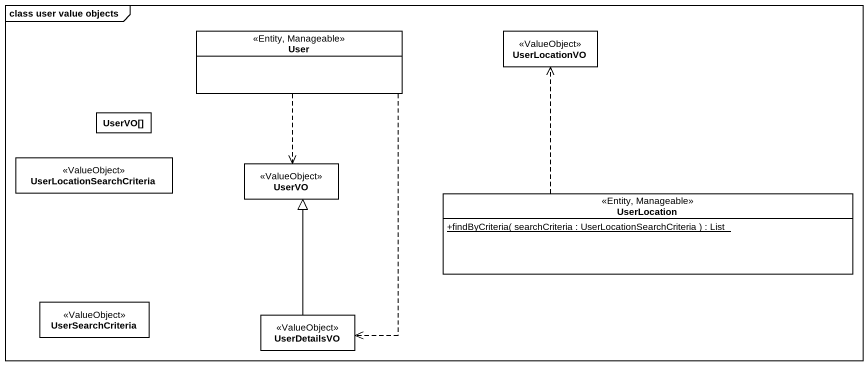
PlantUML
@startuml
mainframe class user value objects
hide circle
hide empty members
skinparam classAttributeIconSize 0
class User <<Entity, Manageable>>
class UserLocationVO <<ValueObject>>
class "UserVO[]" as UserVO
class UserLocationSearchCriteria <<ValueObject>>
class "UserVO" as UserVO_2 <<ValueObject>>
class UserLocation <<Entity, Manageable>> {
  {static} +findByCriteria( searchCriteria : UserLocationSearchCriteria ) : List
}
class UserSearchCriteria <<ValueObject>>
class UserDetailsVO <<ValueObject>>
User ..> UserVO_2
User ..> UserDetailsVO
UserLocation .up.> UserLocationVO
UserDetailsVO -up-|> UserVO_2
@enduml
